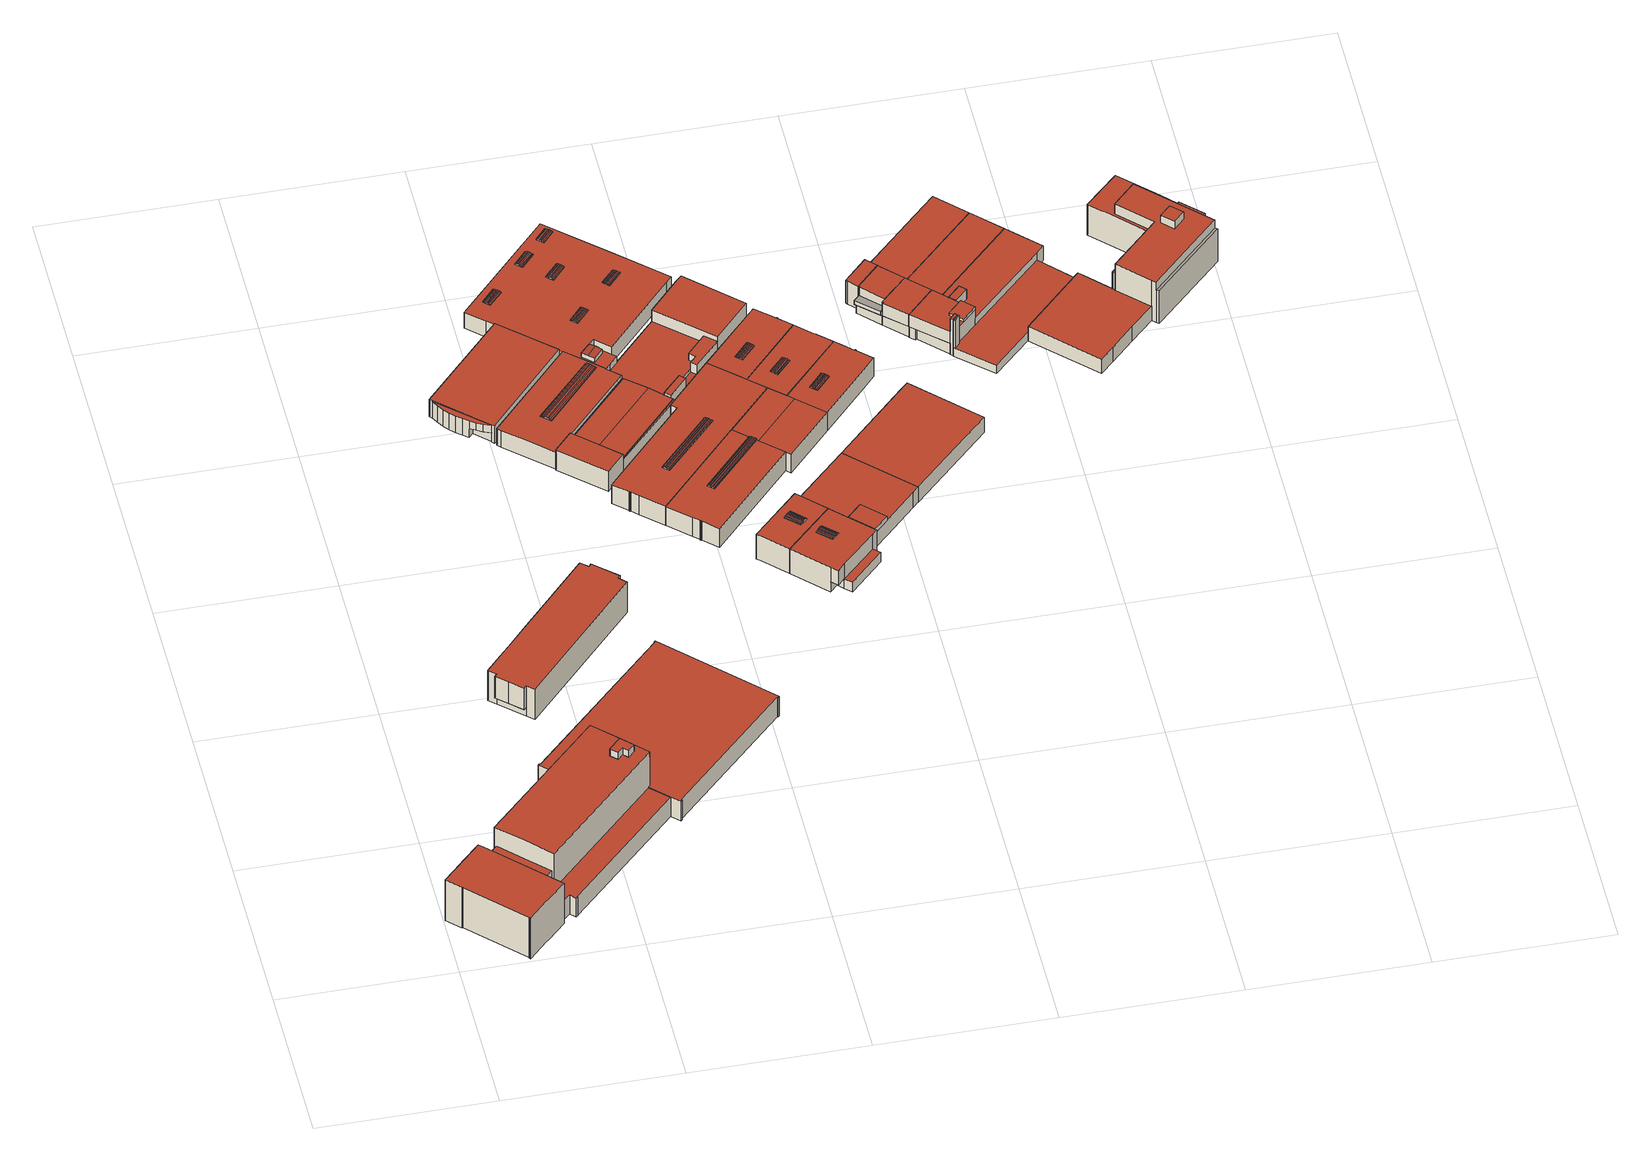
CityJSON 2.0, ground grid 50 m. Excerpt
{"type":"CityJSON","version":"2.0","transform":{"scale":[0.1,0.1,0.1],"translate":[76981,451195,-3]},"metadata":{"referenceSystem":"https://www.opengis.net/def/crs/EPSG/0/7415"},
"CityObjects":{
"building1":{"type":"Building","attributes":{"Volume":40248.16,"Dakoppervlakte":3730.42,"Muuroppervlakte":4332.21,"Vloeroppervlakte":3696.19,"hoogte_Z_max_in_m_NAP":19.46,"GEB_DOEL":"onderwijsfunctie","dateOfConstruction":"1971-01-01","measuredHeight":21.88},"geometry":[{"type":"Solid","lod":"2","boundaries":[[[[0,1,2,3,4,5,6,7,8,9,10,11,12,13,14,15,16,17,18,19,20,21,22,23,24,25,26,27,28,29,30,31,32,33,34,35,36]],[[37,38,39,40,41,42,43,44,45,46,47,48,49,50,51,52,53,54]],[[55,56,57,58,59,60]],[[61,62,63,64,65,66]],[[67,68,69,70,71,72,73,74,75,76]],[[77,78,79,80,81,82,83,84,85,86,87,88,89,90]],[[91,92,93,94,95,96,97,98,99,100,101]],[[102,103,104,105]],[[106,107,108,109,110]],[[111,112,113,114,115,116]],[[15,14,50,49]],[[50,14,13,51]],[[52,51,13,12]],[[53,52,12,11]],[[54,53,11,10]],[[54,10,9,37]],[[9,8,38,37]],[[8,7,39,38]],[[40,39,7,6]],[[40,6,5,41]],[[41,5,4,42]],[[43,42,4,3,93,92]],[[66,113,112,61]],[[112,111,62,61]],[[62,111,116,63]],[[63,116,115,64]],[[114,65,64,115]],[[66,65,114,113]],[[72,71,17,16]],[[67,21,20,68]],[[69,68,20,19]],[[19,18,70,69]],[[71,70,18,17]],[[87,30,29,88]],[[88,29,28,89]],[[89,28,27,90]],[[90,27,26,77]],[[77,26,25,78]],[[23,22,81,80,79,78,25,24]],[[22,21,67,82,81]],[[34,83,99]],[[83,34,33,84]],[[32,85,84,33]],[[93,3,2,94]],[[36,35,98,97]],[[99,98,35,34]],[[105,117,1,0,118,102]],[[103,102,118,0,36,97,96]],[[103,96,95,104]],[[104,95,94,2,1,117,105]],[[100,107,106,101]],[[75,109,108,76]],[[83,82,67,76,108,107,100,99]],[[101,106,110,109,75,74,59,58,57,91]],[[16,15,49,48,47,73,72]],[[55,45,44,56]],[[60,46,45,55]],[[56,44,43,92,91,57]],[[74,73,47,46,60,59]],[[85,32,31,30,87,86]]]],"semantics":{"surfaces":[{"type":"GroundSurface"},{"type":"RoofSurface"},{"type":"WallSurface"}],"values":[[0,1,1,1,1,1,1,1,1,1,2,2,2,2,2,2,2,2,2,2,2,2,2,2,2,2,2,2,2,2,2,2,2,2,2,2,2,2,2,2,2,2,2,2,2,2,2,2,2,2,2,2,2,2,2,2,2,2,2,2]]}}]},
"building2":{"type":"Building","attributes":{"Volume":7633.36,"Dakoppervlakte":701.41,"Muuroppervlakte":1383.33,"Vloeroppervlakte":682.07,"hoogte_Z_max_in_m_NAP":10.94,"GEB_DOEL":"kantoorfunctie","dateOfConstruction":"2003-01-01","measuredHeight":11.03},"geometry":[{"type":"Solid","lod":"2","boundaries":[[[[119,120,121,122,123,124,125,126,127,128,129]],[[130,131,132,133,134]],[[135,136,137,138]],[[139,140,141,142,143,144,145,146,147,148,149,150,151,152,153,154,155]],[[131,150,149,132]],[[150,131,130,151]],[[124,123,153,152]],[[123,122,135,154,153]],[[154,135,138,155]],[[140,139,155,138,137]],[[140,137,136,141]],[[142,141,136,121,120]],[[144,143,142,120,119,129]],[[129,128,145,144]],[[146,145,128,127]],[[127,126,134,147,146]],[[147,134,133,148]],[[132,149,148,133]],[[130,134,126,125]],[[135,122,121,136]],[[125,124,152,151,130]]]],"semantics":{"surfaces":[{"type":"GroundSurface"},{"type":"OuterCeilingSurface"},{"type":"RoofSurface"},{"type":"WallSurface"}],"values":[[0,1,1,2,3,3,3,3,3,3,3,3,3,3,3,3,3,3,3,3,3]]}}]},
"building3":{"type":"Building","attributes":{"Volume":4178.52,"Dakoppervlakte":684.26,"Muuroppervlakte":664.06,"Vloeroppervlakte":677.55,"hoogte_Z_max_in_m_NAP":5.96,"GEB_DOEL":"industriefunctie","dateOfConstruction":"1972-01-01","measuredHeight":6.15},"geometry":[{"type":"Solid","lod":"2","boundaries":[[[[156,157,158,159,160,161,162,163,164,165,166,167,168,169]],[[170,171,172,173,174,175]],[[176,177,178,179,180,181,182]],[[183,184,185,186,187,188,189,190,191,192,193]],[[157,176,182,158]],[[176,157,156,183,177]],[[180,179,192,171,161,160]],[[181,180,160,159]],[[171,192,191,172]],[[184,183,156,169]],[[185,184,169,168]],[[186,185,168,167]],[[186,167,166,187]],[[166,165,188,187]],[[189,188,165,164,174]],[[173,190,189,174]],[[173,172,191,190]],[[177,183,193,192,179,178]],[[174,164,163,175]],[[171,170,162,161]],[[162,170,175,163]],[[182,181,159,158]]]],"semantics":{"surfaces":[{"type":"GroundSurface"},{"type":"OuterCeilingSurface"},{"type":"RoofSurface"},{"type":"WallSurface"}],"values":[[0,1,2,2,3,3,3,3,3,3,3,3,3,3,3,3,3,3,3,3,3,3]]}}]},
"building4":{"type":"Building","attributes":{"Volume":3728.63,"Dakoppervlakte":768.54,"Muuroppervlakte":640.95,"Vloeroppervlakte":610.19,"hoogte_Z_max_in_m_NAP":6.46,"GEB_DOEL":"industriefunctie","dateOfConstruction":"1972-01-01","measuredHeight":6.6},"geometry":[{"type":"Solid","lod":"2","boundaries":[[[[194,195,196,197,198,199,200,201,202,203]],[[204,205,206,207,208,209,210,211,212,213]],[[214,215,216,217]],[[214,217,218,219]],[[220,219,218,221]],[[222,223,220,221]],[[224,225,226,227]],[[228,223,222,229]],[[230,228,229,231]],[[231,224,227,230]],[[232,233,234,235,236,237]],[[208,207,206,196,195,194]],[[194,203,209,208]],[[210,209,203,202]],[[210,202,201,211]],[[211,201,200,199,213,212]],[[198,197,205,204]],[[206,205,197,196]],[[221,218,217,216,237,236,235,225,224,231,229,222]],[[225,235,234,226]],[[228,230,227,226,234,233,232,215,214,219,220,223]],[[216,215,232,237]],[[204,213,199,198]]]],"semantics":{"surfaces":[{"type":"GroundSurface"},{"type":"RoofSurface"},{"type":"WallSurface"}],"values":[[0,1,1,1,1,1,1,1,1,1,1,2,2,2,2,2,2,2,2,2,2,2,2]]}}]},
"building5":{"type":"Building","attributes":{"Volume":3220.35,"Dakoppervlakte":548.82,"Muuroppervlakte":626.49,"Vloeroppervlakte":548.63,"hoogte_Z_max_in_m_NAP":6.91,"GEB_DOEL":"industriefunctie","dateOfConstruction":"1972-01-01","measuredHeight":7.25},"geometry":[{"type":"Solid","lod":"2","boundaries":[[[[238,239,240,241,242,243,244,245,246,247,248]],[[249,250,251,252]],[[253,250,249,254]],[[255,256,257,258,259]],[[260,261,262,263,264]],[[265,266,267,268]],[[249,240,239,268,254]],[[249,252,263,241,240]],[[248,247,257,256,266]],[[244,260,255,259,258,246,245]],[[262,261,260,244,243,242]],[[241,263,262,242]],[[265,268,239,238]],[[238,248,266,265]],[[254,268,267,253]],[[251,264,263,252]],[[266,256,255,260,264,251,250,253,267]],[[257,247,246,258]]]],"semantics":{"surfaces":[{"type":"GroundSurface"},{"type":"RoofSurface"},{"type":"WallSurface"}],"values":[[0,1,1,1,1,1,2,2,2,2,2,2,2,2,2,2,2,2]]}}]},
"building6":{"type":"Building","attributes":{"Volume":9067.38,"Dakoppervlakte":1748.11,"Muuroppervlakte":1064.63,"Vloeroppervlakte":1564.15,"hoogte_Z_max_in_m_NAP":7.27,"GEB_DOEL":"industriefunctie","dateOfConstruction":"1968-01-01","measuredHeight":7.45},"geometry":[{"type":"Solid","lod":"2","boundaries":[[[[269,270,159,271,272,273,274,275,276,277,278,279,280,281,282,283,284,285]],[[286,287,288,289,290,291,292,293,294,295,296,297,298,299,300,301,302,303]],[[304,305,306,307]],[[308,309,310,311]],[[312,313,311,310]],[[312,314,315,313]],[[304,316,317,305]],[[318,317,316,319]],[[320,321,318,319]],[[321,320,309,308]],[[322,323,324,325]],[[326,327,324,323]],[[328,329,327,326]],[[330,329,328,331]],[[332,330,331,333]],[[332,333,334,335]],[[336,335,334,337]],[[337,338,339,336]],[[340,341,342,343]],[[340,344,345,341]],[[346,347,345,344]],[[348,347,346,349]],[[350,351,348,349]],[[351,350,352,353]],[[354,355,353,352]],[[343,342,356,357]],[[358,359,360,361]],[[362,359,358,363]],[[364,362,363,365]],[[365,366,367,364]],[[368,369,370,371]],[[368,372,373,369]],[[374,373,372,375]],[[375,361,360,374]],[[376,377,378,379]],[[380,379,378,381]],[[382,380,381,383]],[[382,383,384,385]],[[386,387,388,389]],[[389,390,391,386]],[[392,393,391,390]],[[376,393,392,377]],[[394,395,396,397]],[[398,399,400,401]],[[402,403,400,399]],[[404,405,403,402]],[[398,401,395,394]],[[406,405,404,407]],[[408,409,406,407]],[[410,411,409,408]],[[412,413,414,415]],[[413,416,417,414]],[[418,419,420,421]],[[422,423,424,425,426]],[[427,428,429,430,431]],[[432,433,434,435]],[[436,437,438,439,440]],[[441,442,443,444,445]],[[446,447,448,449]],[[271,159,295,294]],[[159,270,296,295]],[[284,299,298,297,296,270,269,285]],[[300,299,284,283]],[[283,282,301,300]],[[282,281,302,301]],[[302,281,280,303]],[[280,279,286,303]],[[279,278,287,286]],[[288,287,278,277]],[[288,277,276,275,290,289]],[[275,274,291,290]],[[274,273,292,291]],[[273,272,293,292]],[[271,294,293,272]],[[318,321,308,311,313,444,443,306,305,317]],[[442,307,306,443]],[[309,320,319,316,304,307,442,441,314,312,310]],[[314,441,445,315]],[[315,445,444,313]],[[322,325,421,420]],[[333,331,328,326,323,322,420,419,338,337,334]],[[339,338,419,418]],[[329,330,332,335,336,339,418,421,325,324,327]],[[350,349,346,344,340,422,426,354,352]],[[355,354,426,425]],[[345,347,348,351,353,355,425,424,356,342,341]],[[357,356,424,423]],[[423,422,340,343,357]],[[373,374,360,359,436,440,370,369]],[[439,371,370,440]],[[358,361,375,372,368,371,439,438,366,365,363]],[[366,438,437,367]],[[437,436,359,362,364,367]],[[383,381,378,430,429,384]],[[384,429,428,385]],[[393,376,379,380,382,385,428,427,387,386,391]],[[431,388,387,427]],[[392,390,389,388,431,430,378,377]],[[404,402,399,398,394,397,432,435,410,408,407]],[[410,435,434,411]],[[400,403,405,406,409,411,434,433,396,395,401]],[[397,396,433,432]],[[417,416,448,447]],[[447,446,415,414,417]],[[412,415,446,449]],[[416,413,412,449,448]]]],"semantics":{"surfaces":[{"type":"GroundSurface"},{"type":"RoofSurface"},{"type":"WallSurface"}],"values":[[0,1,1,1,1,1,1,1,1,1,1,1,1,1,1,1,1,1,1,1,1,1,1,1,1,1,1,1,1,1,1,1,1,1,1,1,1,1,1,1,1,1,1,1,1,1,1,1,1,1,1,1,1,1,1,1,1,1,1,2,2,2,2,2,2,2,2,2,2,2,2,2,2,2,2,2,2,2,2,2,2,2,2,2,2,2,2,2,2,2,2,2,2,2,2,2,2,2,2,2,2,2,2,2,2,2]]}}]},
"building7":{"type":"Building","attributes":{"Volume":6116.64,"Dakoppervlakte":999.52,"Muuroppervlakte":975.23,"Vloeroppervlakte":897.64,"hoogte_Z_max_in_m_NAP":7,"GEB_DOEL":"industriefunctie","dateOfConstruction":"1972-01-01","measuredHeight":7.28},"geometry":[{"type":"Solid","lod":"2","boundaries":[[[[450,451,452,453,454,455,456,457,458,459,460,461,462,463]],[[464,465,466,467,468,469,470,471,472,473,474,475,476,477]],[[478,479,480,481]],[[482,479,478,483]],[[484,482,483,485]],[[486,484,485,487]],[[488,486,487,489]],[[489,490,491,488]],[[492,493,494,495]],[[494,493,481,480]],[[496,497,498,499,500,501,502]],[[455,454,468,467]],[[454,453,469,468]],[[469,453,452,470]],[[472,471,470,452,451,450]],[[463,473,472,450]],[[463,462,474,473]],[[474,462,461,475]],[[464,458,457,465]],[[465,457,456,455,467,466]],[[494,480,479,497,496,495]],[[495,496,502,492]],[[485,483,478,481,493,492,502,501,500,490,489,487]],[[499,491,490,500]],[[484,486,488,491,499,498,497,479,482]],[[475,461,460,476]],[[476,460,459,477]],[[477,459,458,464]]]],"semantics":{"surfaces":[{"type":"GroundSurface"},{"type":"RoofSurface"},{"type":"WallSurface"}],"values":[[0,1,1,1,1,1,1,1,1,1,1,2,2,2,2,2,2,2,2,2,2,2,2,2,2,2,2,2]]}}]},
"building8":{"type":"Building","attributes":{"Volume":3790.99,"Dakoppervlakte":558.21,"Muuroppervlakte":696.99,"Vloeroppervlakte":557.14,"hoogte_Z_max_in_m_NAP":7.04,"GEB_DOEL":"industriefunctie - winkelfunctie","dateOfConstruction":"1997-01-01","measuredHeight":7.3},"geometry":[{"type":"Solid","lod":"2","boundaries":[[[[503,504,505,506,507,508,509,510,458,511,512,513,514,515,516,517,518,519,520,521,522]],[[464,523,524,525,526,527,528,529,530,531,532,533,534,535,536,537,538,539,540,541,542,543,544]],[[545,546,547,548]],[[549,546,545,550]],[[551,549,550,552]],[[551,552,553,554]],[[553,555,556,554]],[[555,557,558,556]],[[559,558,557,560]],[[559,560,561,562]],[[509,508,525,524]],[[508,507,526,525]],[[507,506,527,526]],[[506,505,528,527]],[[505,504,529,528]],[[511,458,464,544]],[[524,523,464,458,510,509]],[[531,530,503,522,521,520,519,518,517,516,515,514,513,512,511,544,543,542,563,564,565,566,567,568,569,532]],[[546,549,551,554,556,558,559,562,541,540,539,538,537,536,535,534,533,547]],[[562,561,542,541]],[[547,533,532,548]],[[542,561,560,557,555,553,552,550,545,548,532,569,568,567,566,565,564,563]],[[530,529,504,503]]]],"semantics":{"surfaces":[{"type":"GroundSurface"},{"type":"RoofSurface"},{"type":"WallSurface"}],"values":[[0,1,1,1,1,1,1,1,1,1,2,2,2,2,2,2,2,2,2,2,2,2,2]]}}]},
"building9":{"type":"Building","attributes":{"Volume":1716.75,"Dakoppervlakte":194,"Muuroppervlakte":516.83,"Vloeroppervlakte":193.44,"hoogte_Z_max_in_m_NAP":9.19,"GEB_DOEL":"industriefunctie","dateOfConstruction":"2001-01-01","measuredHeight":9.33},"geometry":[{"type":"Solid","lod":"2","boundaries":[[[[570,571,572,573,574,575,576,577]],[[578,579,580,581,582,583,584,585],[586,587,588,589,590]],[[591,592,593,594]],[[594,593,595,596]],[[597,598,596,595]],[[599,600,601,602]],[[592,591,602,601]],[[603,604,598,597]],[[603,605,606,604]],[[607,608,606,605]],[[571,570,583,582]],[[582,581,580,573,572,571]],[[578,575,574,573,580,579]],[[603,597,595,593,590,589,607,605]],[[589,588,608,607]],[[594,596,598,604,606,608,588,587,599,602,591]],[[600,599,587,586]],[[600,586,590,593,592,601]],[[578,585,584,583,570,577,576,575]]]],"semantics":{"surfaces":[{"type":"GroundSurface"},{"type":"RoofSurface"},{"type":"WallSurface"}],"values":[[0,1,1,1,1,1,1,1,1,1,2,2,2,2,2,2,2,2,2]]}}]},
"building10":{"type":"Building","attributes":{"Volume":2573.94,"Dakoppervlakte":316.16,"Muuroppervlakte":614.66,"Vloeroppervlakte":308.32,"hoogte_Z_max_in_m_NAP":9.19,"GEB_DOEL":"industriefunctie","dateOfConstruction":"2001-01-01","measuredHeight":9.28},"geometry":[{"type":"Solid","lod":"2","boundaries":[[[[609,610,611,612,613,614,615,573,572,571,616]],[[617,618,619,620]],[[621,622,623,624,625,582,581,580,626,627],[628,629,630,631,632]],[[633,634,635,636]],[[637,638,634,633]],[[639,640,638,637]],[[641,642,640,639]],[[643,644,645,646]],[[647,643,646,648]],[[649,650,647,648]],[[649,636,635,650]],[[651,652,653,654]],[[627,617,620,621]],[[624,623,654,610,609]],[[624,609,616,571,582,625]],[[582,571,572,573,580,581]],[[626,580,573,615,618]],[[627,626,618,617]],[[639,637,633,631,630,641]],[[650,635,634,638,640,642,629,628,644,643,647]],[[645,644,628,632]],[[648,646,645,632,631,633,636,649]],[[653,652,612,611]],[[611,610,654,653]],[[612,652,651,613]],[[654,623,622,621,620,651]],[[651,620,619,614,613]],[[618,615,614,619]],[[630,629,642,641]]]],"semantics":{"surfaces":[{"type":"GroundSurface"},{"type":"OuterCeilingSurface"},{"type":"RoofSurface"},{"type":"WallSurface"}],"values":[[0,1,2,2,2,2,2,2,2,2,2,2,3,3,3,3,3,3,3,3,3,3,3,3,3,3,3,3,3]]}}]},
"building11":{"type":"Building","attributes":{"Volume":4234.27,"Dakoppervlakte":775.06,"Muuroppervlakte":821.87,"Vloeroppervlakte":775.04,"hoogte_Z_max_in_m_NAP":7.7,"GEB_DOEL":"industriefunctie","dateOfConstruction":"1975-01-01","measuredHeight":7.86},"geometry":[{"type":"Solid","lod":"2","boundaries":[[[[655,656,657,658,659,660,284,283,282,661,662,663,664,665,666,667]],[[668,669,670,671,672,673,674,675,676,677,678,679,680,681]],[[682,683,684,685,686]],[[687,688,689,690,691,692]],[[693,694,695,696]],[[697,698,699,700]],[[676,675,660,659,658,657,656,679,678,677]],[[671,661,282,672]],[[672,282,283,673]],[[673,283,284,660,675,674]],[[683,682,692,665,664]],[[663,684,683,664]],[[685,684,663,662]],[[666,665,692,691,698]],[[694,693,679,656,655]],[[655,667,697,695,694]],[[667,666,698,697]],[[696,695,697,700,680]],[[699,698,691,690,681]],[[681,680,700,699]],[[687,670,669,688]],[[668,689,688,669]],[[689,668,681,690]],[[693,696,680,679]],[[686,671,670,687,692,682]],[[662,661,671,686,685]]]],"semantics":{"surfaces":[{"type":"GroundSurface"},{"type":"RoofSurface"},{"type":"WallSurface"}],"values":[[0,1,1,1,1,1,2,2,2,2,2,2,2,2,2,2,2,2,2,2,2,2,2,2,2,2]]}}]},
"building12":{"type":"Building","attributes":{"Volume":2296.87,"Dakoppervlakte":338.01,"Muuroppervlakte":497.65,"Vloeroppervlakte":337.98,"hoogte_Z_max_in_m_NAP":6.59,"GEB_DOEL":"industriefunctie","dateOfConstruction":"1997-01-01","measuredHeight":6.86},"geometry":[{"type":"Solid","lod":"2","boundaries":[[[[701,702,703,503,522,512,511,457,704,705]],[[706,531,530,707,708]],[[531,706,709,710,543]],[[543,710,465,544]],[[465,710,704,457]],[[457,511,544,465]],[[707,703,702,708]],[[705,704,710,709,706,708,702,701]],[[512,522,503,703,707,530,531,543,544,511]]]],"semantics":{"surfaces":[{"type":"GroundSurface"},{"type":"RoofSurface"},{"type":"WallSurface"}],"values":[[0,1,1,1,2,2,2,2,2]]}}]},
"building13":{"type":"Building","attributes":{"Volume":2754.9,"Dakoppervlakte":497.66,"Muuroppervlakte":524.42,"Vloeroppervlakte":497.66,"hoogte_Z_max_in_m_NAP":6.78,"GEB_DOEL":"industriefunctie","dateOfConstruction":"2003-01-01","measuredHeight":6.89},"geometry":[{"type":"Solid","lod":"2","boundaries":[[[[711,712,713,714,715,716,717,718,719,720,721]],[[722,723,724,725,726,727,728,729,730]],[[731,732,733,734]],[[712,723,722,713]],[[714,730,729,715]],[[728,734,733,735]],[[736,737,726,725,724,723,712,711,721,720,719,718,717,735]],[[716,715,729,728,735,717]],[[734,728,727,731]],[[726,732,731,727]],[[735,733,732,726,737,736]],[[713,722,730,714]]]],"semantics":{"surfaces":[{"type":"GroundSurface"},{"type":"RoofSurface"},{"type":"WallSurface"}],"values":[[0,1,1,2,2,2,2,2,2,2,2,2]]}}]},
"building14":{"type":"Building","attributes":{"Volume":1990.41,"Dakoppervlakte":321.19,"Muuroppervlakte":497.64,"Vloeroppervlakte":292.85,"hoogte_Z_max_in_m_NAP":7.05,"GEB_DOEL":"industriefunctie","dateOfConstruction":"1968-01-01","measuredHeight":7.26},"geometry":[{"type":"Solid","lod":"2","boundaries":[[[[738,739,740,741,742,743,744,745,746,747]],[[748,749,750,751,752,753,468,467,466,754]],[[755,756,757,758]],[[759,760,756,755]],[[761,762,760,759]],[[761,763,764,762]],[[765,764,763,766]],[[765,766,767,768]],[[768,767,769,770]],[[769,771,772,770]],[[773,774,775,776]],[[741,740,749,748]],[[740,739,750,749]],[[739,738,751,750]],[[738,747,752,751]],[[747,746,753,752]],[[466,467,468,745,744,743]],[[743,742,754,466]],[[741,748,754,742]],[[757,773,776,758]],[[766,763,761,759,755,758,776,775,771,769,767]],[[774,772,771,775]],[[762,764,765,768,770,772,774,773,757,756,760]],[[468,753,746,745]]]],"semantics":{"surfaces":[{"type":"GroundSurface"},{"type":"RoofSurface"},{"type":"WallSurface"}],"values":[[0,1,1,1,1,1,1,1,1,1,1,2,2,2,2,2,2,2,2,2,2,2,2,2]]}}]},
"building15":{"type":"Building","attributes":{"Volume":1981.47,"Dakoppervlakte":321.88,"Muuroppervlakte":497.82,"Vloeroppervlakte":293.11,"hoogte_Z_max_in_m_NAP":6.97,"GEB_DOEL":"industriefunctie","dateOfConstruction":"1968-01-01","measuredHeight":7.2},"geometry":[{"type":"Solid","lod":"2","boundaries":[[[[777,778,779,780,781,782,783,743,742,784]],[[785,786,787,754,466,710,709,788,789,790]],[[791,792,793,794]],[[795,796,797,798]],[[797,796,799,800]],[[801,802,803,804]],[[805,806,803,802]],[[807,808,806,805]],[[795,798,808,807]],[[801,804,792,791]],[[809,810,811,812]],[[784,742,754,787]],[[754,742,743,466]],[[782,709,710,466,743,783]],[[782,781,788,709]],[[781,780,789,788]],[[779,778,785,790]],[[778,777,786,785]],[[786,777,784,787]],[[807,805,802,801,791,794,812,811,799,796,795]],[[810,800,799,811]],[[803,806,808,798,797,800,810,809,793,792,804]],[[794,793,809,812]],[[780,779,790,789]]]],"semantics":{"surfaces":[{"type":"GroundSurface"},{"type":"RoofSurface"},{"type":"WallSurface"}],"values":[[0,1,1,1,1,1,1,1,1,1,1,2,2,2,2,2,2,2,2,2,2,2,2,2]]}}]},
"building16":{"type":"Building","attributes":{"Volume":2007.45,"Dakoppervlakte":322.37,"Muuroppervlakte":501.01,"Vloeroppervlakte":293.93,"hoogte_Z_max_in_m_NAP":7.04,"GEB_DOEL":"industriefunctie","dateOfConstruction":"1968-01-01","measuredHeight":7.32},"geometry":[{"type":"Solid","lod":"2","boundaries":[[[[813,814,815,816,817,818,819,702,701,705,820]],[[708,821,822,823,824,825,826,827,788,709,706]],[[828,829,830,831]],[[832,833,828,831]],[[834,835,833,832]],[[836,837,835,834]],[[838,837,836,839]],[[840,838,839,841]],[[842,840,841,843]],[[843,844,845,842]],[[846,847,848,849]],[[813,820,788,827]],[[820,705,709,788]],[[708,706,709,705,701,702]],[[822,821,708,702,819,818]],[[818,817,823,822]],[[825,824,816,815]],[[825,815,814,826]],[[813,827,826,814]],[[847,844,843,841,839,836,834,832,831,830,848]],[[846,845,844,847]],[[849,829,828,833,835,837,838,840,842,845,846]],[[830,829,849,848]],[[817,816,824,823]]]],"semantics":{"surfaces":[{"type":"GroundSurface"},{"type":"RoofSurface"},{"type":"WallSurface"}],"values":[[0,1,1,1,1,1,1,1,1,1,1,2,2,2,2,2,2,2,2,2,2,2,2,2]]}}]},
"building17":{"type":"Building","attributes":{"Volume":4129.39,"Dakoppervlakte":760.19,"Muuroppervlakte":604.96,"Vloeroppervlakte":760.19,"hoogte_Z_max_in_m_NAP":5.28,"GEB_DOEL":"industriefunctie","dateOfConstruction":"2003-01-01","measuredHeight":5.43},"geometry":[{"type":"Solid","lod":"2","boundaries":[[[[850,851,852,853,854]],[[855,856,722,730,857]],[[722,856,855,850,854,853]],[[853,852,730,722]],[[857,730,852,851]],[[851,850,855,857]]]],"semantics":{"surfaces":[{"type":"GroundSurface"},{"type":"RoofSurface"},{"type":"WallSurface"}],"values":[[0,1,2,2,2,2]]}}]},
"building18":{"type":"Building","attributes":{"Volume":309.04,"Dakoppervlakte":37.52,"Muuroppervlakte":220.44,"Vloeroppervlakte":37.52,"hoogte_Z_max_in_m_NAP":8.29,"GEB_DOEL":"woonfunctie","dateOfConstruction":"1973-01-01","measuredHeight":8.24},"geometry":[{"type":"Solid","lod":"2","boundaries":[[[[858,859,860,861,862]],[[863,864,865,866,867]],[[861,860,867,866]],[[859,863,867,860]],[[859,858,864,863]],[[865,864,858,862]],[[862,861,866,865]]]],"semantics":{"surfaces":[{"type":"GroundSurface"},{"type":"RoofSurface"},{"type":"WallSurface"}],"values":[[0,1,2,2,2,2,2]]}}]},
"building19":{"type":"Building","attributes":{"Volume":2650.56,"Dakoppervlakte":455.9,"Muuroppervlakte":689.15,"Vloeroppervlakte":466.99,"hoogte_Z_max_in_m_NAP":8.29,"GEB_DOEL":"industriefunctie","dateOfConstruction":"1973-01-01","measuredHeight":8.28},"geometry":[{"type":"Solid","lod":"2","boundaries":[[[[868,861,869,860,859,870,871,872,873,874,875,876,877,878,879,880,881]],[[882,883,884,885]],[[886,887,888,889,890,891]],[[892,893,894,895,896,897,898,899,900,901,902]],[[903,904,866,905,906,907]],[[860,869,894,893]],[[876,896,895,877]],[[897,896,876,875]],[[898,874,873,899]],[[870,859,892,902]],[[860,893,892,859]],[[869,861,866,904,894]],[[861,868,905,866]],[[868,881,889,906,905]],[[878,877,895,903,907,888]],[[879,878,888,887,886,883,882]],[[891,890,889,881,880,885,884]],[[884,883,886,891]],[[888,907,906,889]],[[903,895,894,904]],[[882,885,880,879]],[[898,897,875,874]],[[871,870,902,901,900,899,873,872]]]],"semantics":{"surfaces":[{"type":"GroundSurface"},{"type":"OuterCeilingSurface"},{"type":"OuterFloorSurface"},{"type":"RoofSurface"},{"type":"WallSurface"}],"values":[[0,1,2,3,3,4,4,4,4,4,4,4,4,4,4,4,4,4,4,4,4,4,4]]}}]},
"building20":{"type":"Building","attributes":{"Volume":2621.8,"Dakoppervlakte":455.46,"Muuroppervlakte":685.33,"Vloeroppervlakte":452.54,"hoogte_Z_max_in_m_NAP":8.29,"GEB_DOEL":"industriefunctie","dateOfConstruction":"1973-01-01","measuredHeight":8.29},"geometry":[{"type":"Solid","lod":"2","boundaries":[[[[908,909,910,911,912,879,877,876,875,874]],[[883,882,913,914,915]],[[916,917,887,886]],[[918,898,897,896,895,919,920,921]],[[922,923,903,924,925,926,927]],[[876,877,895,896]],[[910,920,919,911]],[[909,908,918,921]],[[898,918,908,874]],[[874,875,897,898]],[[876,896,897,875]],[[927,926,916,915,914]],[[912,911,919,923,922,927,914,913]],[[903,895,877,879,882,887,924]],[[882,883,886,887]],[[886,883,915,916]],[[917,916,926,925]],[[925,924,887,917]],[[923,919,895,903]],[[913,882,879,912]],[[910,909,921,920]]]],"semantics":{"surfaces":[{"type":"GroundSurface"},{"type":"OuterCeilingSurface"},{"type":"OuterFloorSurface"},{"type":"RoofSurface"},{"type":"WallSurface"}],"values":[[0,1,2,3,3,4,4,4,4,4,4,4,4,4,4,4,4,4,4,4,4]]}}]},
"building21":{"type":"Building","attributes":{"Volume":3352.32,"Dakoppervlakte":543.52,"Muuroppervlakte":835.66,"Vloeroppervlakte":538.89,"hoogte_Z_max_in_m_NAP":13.04,"GEB_DOEL":"industriefunctie - kantoorfunctie","dateOfConstruction":"1973-01-01","measuredHeight":13.15},"geometry":[{"type":"Solid","lod":"2","boundaries":[[[[928,929,930,931,932,933,934,935,936,937,938,939,940,941,942,943]],[[944,914,913,945,946,947]],[[948,949,950,951,918,921,920,919,952,953,954]],[[923,922,927,955,956,957,958,959,960,961,962,963]],[[964,965,966,967]],[[968,969,970,971]],[[972,973,974,975]],[[949,940,939,950]],[[939,938,951,950]],[[937,918,951,938]],[[918,937,936,921]],[[920,921,936,935]],[[920,935,934,919]],[[928,943,966,965,956]],[[958,967,966,943,942]],[[958,957,964,967]],[[964,957,956,965]],[[972,975,959,976]],[[976,961,973,972]],[[949,976,959,958,942,941,940]],[[960,974,973,961]],[[974,960,959,975]],[[953,968,971,954]],[[963,969,968,953,952]],[[948,954,971,970,962]],[[923,963,952,919]],[[962,961,976,949,948]],[[947,930,929,944]],[[947,946,931,930]],[[932,931,946,945]],[[913,933,932,945]],[[956,955,927,914,944,929,928]],[[923,919,934,933,913,914,927,922]],[[969,963,962,970]]]],"semantics":{"surfaces":[{"type":"GroundSurface"},{"type":"OuterCeilingSurface"},{"type":"RoofSurface"},{"type":"WallSurface"}],"values":[[0,1,2,2,2,2,2,3,3,3,3,3,3,3,3,3,3,3,3,3,3,3,3,3,3,3,3,3,3,3,3,3,3,3]]}}]},
"building22":{"type":"Building","attributes":{"Volume":1531.31,"Dakoppervlakte":516.68,"Muuroppervlakte":362.52,"Vloeroppervlakte":516.68,"hoogte_Z_max_in_m_NAP":13.04,"GEB_DOEL":"onbekend","dateOfConstruction":"1974-01-01","measuredHeight":13.21},"geometry":[{"type":"Solid","lod":"2","boundaries":[[[[977,978,979,980,981,982,983]],[[984,985,986,987,988,989,990]],[[991,967,966,992]],[[979,978,990,989]],[[978,977,984,990]],[[982,993,985,984,977,983]],[[993,982,981,980,988,987]],[[966,993,987,992]],[[985,993,966,967]],[[991,992,987,986]],[[991,986,985,967]],[[980,979,989,988]]]],"semantics":{"surfaces":[{"type":"GroundSurface"},{"type":"RoofSurface"},{"type":"WallSurface"}],"values":[[0,1,1,2,2,2,2,2,2,2,2,2]]}}]},
"building23":{"type":"Building","attributes":{"Volume":12403.45,"Dakoppervlakte":1243.15,"Muuroppervlakte":2235.77,"Vloeroppervlakte":1268.57,"hoogte_Z_max_in_m_NAP":16.92,"GEB_DOEL":"bijeenkomstfunctie - bijeenkomstfunctie,gezondheidszorgfunctie,kantoorfunctie - industriefunctie - woonfunctie","dateOfConstruction":"1974-01-01","measuredHeight":17.2},"geometry":[{"type":"Solid","lod":"2","boundaries":[[[[994,995,996,997,998,999,1000,1001,1002,1003,1004,1005,1006,1007,1008,1009,1010,1011,1012,1013,1014,1015,1016,1017,1018,1019]],[[1020,1021,1022,1023,1024]],[[1025,1026,1027,1028,1029,1030,1031,1032,1033,1034,1035,1036]],[[1037,1038,1039,1040,1041,1042,1043],[1044,1045,1046,1047]],[[1048,1049,1050,1051]],[[1052,1053,1054,1055,1056,1057,1058,1059,1060,1061,1062,1063,1064,1065,1066]],[[1067,1068,1069,1070]],[[1030,1004,1003,1031]],[[1031,1003,1002,1032]],[[1032,1002,1001,1033]],[[1034,1033,1001,1000]],[[1000,999,1035,1034]],[[1027,1026,1008,1007]],[[1029,1028,1027,1007,1006,1005]],[[1029,1005,1004,1030]],[[999,1037,1035]],[[999,998,1022,1038,1037]],[[1066,1040,1039,1021,994,1019,1068,1067,1052]],[[1045,1051,1050,1046]],[[1048,1044,1047,1049]],[[1047,1046,1050,1049]],[[1022,998,997,1023]],[[1020,1024,1023,997,996,995]],[[994,1021,1020,995]],[[1038,1022,1021,1039]],[[1062,1061,1009,1008,1026]],[[1054,1053,1070,1017,1016]],[[1054,1016,1015,1055]],[[1057,1056,1055,1015,1014,1013]],[[1013,1012,1058,1057]],[[1018,1069,1068,1019]],[[1070,1069,1018,1017]],[[1053,1052,1067,1070]],[[1041,1040,1066,1065]],[[1042,1041,1065,1064]],[[1043,1036,1035,1037]],[[1062,1026,1025,1063]],[[1042,1064,1063,1025,1036,1043]],[[1048,1051,1045,1044]],[[1012,1011,1010,1009,1061,1060,1059,1058]]]],"semantics":{"surfaces":[{"type":"GroundSurface"},{"type":"OuterFloorSurface"},{"type":"RoofSurface"},{"type":"WallSurface"}],"values":[[0,1,2,2,2,2,2,3,3,3,3,3,3,3,3,3,3,3,3,3,3,3,3,3,3,3,3,3,3,3,3,3,3,3,3,3,3,3,3,3]]}}]}
},
"vertices":[
[269,485,6],[282,534,6],[297,530,6],[385,618,6],[351,652,6],[355,656,6],[357,653,6],[747,1043,6],[746,1044,6],[750,1048,6],[1024,774,6],[1020,770,6],[1018,771,6],[690,444,6],[692,442,6],[688,438,6],[665,461,6],[346,144,6],[347,143,6],[343,139,6],[328,155,6],[300,128,6],[306,122,6],[253,69,6],[246,63,6],[193,10,6],[189,14,6],[190,15,6],[43,163,6],[42,162,6],[4,200,6],[57,252,6],[64,259,6],[117,312,6],[128,301,6],[275,447,6],[285,481,6],[750,1048,77],[746,1044,77],[747,1043,77],[357,653,77],[355,656,77],[351,652,77],[422,580,77],[489,647,77],[555,580,77],[620,515,77],[616,510,77],[665,461,77],[688,438,77],[692,442,77],[690,444,77],[1018,771,77],[1020,770,77],[1024,774,77],[555,580,200],[489,647,198],[162,321,198],[228,255,200],[294,189,199],[620,515,199],[548,555,225],[515,521,225],[534,503,225],[549,518,225],[562,505,225],[580,523,225],[300,128,74],[328,155,74],[343,139,74],[347,143,74],[346,144,74],[665,461,74],[616,510,74],[294,189,74],[289,194,74],[262,166,74],[189,14,152],[193,10,152],[246,63,153],[253,69,153],[306,122,152],[300,128,152],[128,301,152],[117,312,152],[64,259,153],[57,252,153],[4,200,152],[42,162,152],[43,163,152],[190,15,152],[162,321,74],[422,580,74],[385,618,74],[297,530,74],[327,522,74],[314,473,74],[285,481,74],[275,447,74],[128,301,74],[139,289,74],[167,317,74],[269,485,81],[314,473,81],[327,522,81],[282,534,81],[167,317,133],[139,289,133],[262,166,133],[289,194,133],[228,255,133],[515,521,200],[548,555,200],[580,523,200],[562,505,200],[549,518,200],[534,503,200],[282,534,74],[269,485,74],
[408,1102,29],[605,1316,29],[626,1297,29],[691,1238,29],[711,1219,29],[390,871,29],[370,889,29],[304,950,29],[284,968,29],[339,1028,29],[355,1045,29],[370,889,61],[363,881,61],[328,913,61],[297,941,61],[304,950,61],[691,1238,61],[626,1297,61],[633,1306,61],[698,1246,61],[664,1277,139],[633,1306,139],[626,1297,139],[605,1316,138],[408,1102,138],[355,1045,138],[339,1028,138],[284,968,138],[304,950,139],[297,941,139],[328,913,139],[363,881,139],[370,889,139],[390,871,138],[711,1219,138],[691,1238,139],[698,1246,139],
[367,2049,28],[361,2055,28],[589,2301,28],[734,2168,28],[507,1920,28],[500,1927,28],[501,1928,28],[459,1969,28],[446,1955,28],[430,1968,28],[415,1982,28],[401,1997,28],[388,2013,28],[377,2031,28],[501,1928,61],[500,1927,61],[480,1935,61],[462,1945,61],[446,1955,61],[459,1969,61],[361,2055,90],[367,2049,90],[457,1967,90],[500,1927,90],[507,1920,90],[734,2168,90],[589,2301,90],[367,2049,88],[377,2031,88],[388,2013,88],[401,1997,88],[415,1982,88],[430,1968,88],[446,1955,88],[462,1945,88],[480,1935,88],[500,1927,88],[457,1967,88],
[741,2161,29],[809,2100,29],[838,2073,29],[837,2072,29],[873,2039,29],[643,1789,29],[578,1849,29],[520,1902,29],[511,1911,29],[514,1914,29],[873,2039,89],[837,2072,89],[838,2073,89],[809,2100,90],[741,2161,89],[514,1914,89],[511,1911,89],[520,1902,89],[578,1849,90],[643,1789,89],[654,1911,93],[657,1908,91],[814,2080,91],[811,2082,93],[808,2085,94],[651,1914,94],[648,1917,94],[805,2088,94],[802,2091,95],[644,1920,95],[793,2100,93],[790,2102,91],[632,1931,91],[635,1928,93],[641,1923,94],[799,2094,94],[638,1926,94],[796,2097,94],[657,1908,90],[644,1921,90],[632,1931,90],[790,2102,90],[801,2092,90],[814,2080,90],
[873,2039,27],[877,2036,27],[934,1983,27],[989,1932,27],[992,1930,27],[991,1928,27],[812,1735,27],[763,1682,27],[761,1680,27],[643,1789,27],[694,1845,27],[934,1983,83],[754,1789,83],[810,1738,80],[989,1932,80],[697,1842,80],[877,2036,80],[812,1735,98],[694,1845,98],[643,1789,99],[761,1680,99],[763,1682,99],[812,1735,79],[991,1928,79],[992,1930,79],[989,1932,79],[810,1738,79],[873,2039,79],[694,1845,79],[697,1842,79],[877,2036,79],
[775,2130,28],[741,2161,28],[670,2227,28],[569,2319,28],[521,2364,28],[786,2651,28],[834,2606,28],[935,2513,28],[1080,2380,28],[1062,2360,28],[871,2154,28],[831,2191,28],[814,2173,28],[877,2115,28],[851,2087,28],[838,2073,28],[809,2100,28],[871,2154,86],[1062,2360,86],[1080,2380,86],[935,2513,88],[834,2606,86],[786,2651,85],[521,2364,85],[569,2319,86],[670,2227,88],[734,2168,87],[741,2161,87],[775,2130,87],[809,2100,87],[838,2073,87],[851,2087,87],[877,2115,87],[814,2173,87],[831,2191,87],[809,2613,89],[779,2579,89],[781,2577,88],[811,2611,88],[770,2588,90],[800,2621,90],[798,2623,90],[767,2590,90],[796,2625,89],[765,2592,89],[794,2627,88],[763,2593,88],[807,2615,90],[776,2581,90],[774,2583,90],[805,2617,90],[803,2619,91],[772,2585,91],[839,2299,90],[837,2300,91],[800,2260,91],[802,2258,90],[835,2302,92],[798,2262,92],[833,2304,92],[796,2264,92],[794,2266,92],[831,2306,92],[791,2268,92],[829,2308,92],[827,2310,92],[789,2270,92],[787,2272,91],[825,2312,91],[823,2314,90],[785,2273,90],[948,2423,91],[910,2383,91],[912,2381,91],[950,2422,91],[945,2425,92],[908,2385,92],[943,2427,92],[906,2387,92],[904,2389,92],[941,2429,92],[939,2431,91],[902,2391,91],[937,2433,91],[900,2393,91],[935,2435,90],[898,2395,90],[914,2379,90],[952,2420,90],[802,2483,92],[764,2442,92],[766,2440,92],[804,2481,92],[762,2444,92],[800,2485,92],[760,2446,91],[798,2487,91],[796,2489,90],[758,2448,90],[811,2475,91],[773,2434,91],[775,2432,90],[813,2473,90],[808,2477,92],[771,2436,92],[769,2438,92],[806,2479,92],[585,2383,91],[622,2423,91],[620,2425,90],[582,2385,90],[580,2387,90],[618,2427,90],[578,2389,89],[616,2429,89],[613,2431,88],[576,2391,88],[591,2377,89],[593,2375,88],[631,2415,88],[629,2417,89],[627,2419,90],[589,2379,90],[624,2421,90],[587,2381,90],[742,2539,89],[704,2499,89],[706,2497,88],[744,2538,88],[740,2541,90],[737,2543,90],[700,2503,90],[702,2501,90],[735,2546,91],[698,2505,91],[733,2548,90],[695,2507,90],[693,2509,90],[731,2550,90],[728,2552,89],[691,2511,89],[726,2554,88],[689,2513,88],[842,2134,101],[827,2148,103],[800,2118,103],[815,2104,101],[812,2161,101],[785,2132,101],[785,2273,88],[823,2314,88],[839,2299,87],[802,2258,87],[948,2423,88],[952,2420,87],[914,2379,87],[898,2395,88],[935,2435,88],[593,2375,86],[576,2391,85],[613,2431,85],[620,2425,85],[631,2415,86],[744,2538,86],[706,2497,86],[689,2513,85],[726,2554,85],[764,2442,87],[758,2448,87],[796,2489,87],[813,2473,87],[775,2432,87],[794,2627,85],[811,2611,86],[781,2577,86],[765,2592,85],[763,2593,85],[815,2104,87],[785,2132,87],[812,2161,87],[842,2134,87],
[759,1633,27],[785,1661,27],[989,1882,27],[974,1896,27],[1099,2032,27],[1175,1962,27],[1189,1949,27],[1235,1907,27],[880,1522,27],[820,1577,27],[802,1595,27],[800,1593,27],[798,1595,27],[799,1597,27],[880,1522,95],[1235,1907,95],[1189,1949,96],[1175,1962,96],[1099,2032,95],[974,1896,95],[989,1882,95],[785,1661,95],[759,1633,95],[799,1597,96],[798,1595,96],[800,1593,96],[802,1595,96],[820,1577,96],[1061,1818,100],[913,1658,100],[915,1656,99],[1063,1816,99],[911,1660,100],[1059,1820,100],[909,1662,100],[1057,1822,100],[907,1664,99],[1055,1824,99],[904,1666,99],[1053,1826,99],[1051,1828,98],[902,1668,98],[1068,1812,98],[1066,1814,99],[917,1654,99],[919,1652,98],[919,1652,96],[913,1658,96],[903,1667,96],[902,1668,96],[1051,1828,96],[1051,1827,96],[1068,1812,96],
[1231,1659,27],[1001,1410,27],[961,1447,27],[959,1446,27],[957,1448,27],[959,1450,27],[941,1466,27],[881,1521,27],[1109,1771,27],[1111,1769,27],[1150,1734,27],[1152,1732,27],[1154,1730,27],[1156,1728,27],[1158,1726,27],[1161,1724,27],[1163,1722,27],[1165,1720,27],[1167,1718,27],[1171,1714,27],[881,1521,95],[941,1466,96],[959,1450,96],[957,1448,96],[959,1446,96],[961,1447,96],[1001,1410,95],[1231,1659,95],[1171,1714,96],[1167,1718,96],[1020,1559,96],[1018,1561,96],[1016,1563,96],[1014,1565,96],[1011,1567,96],[1009,1569,96],[1007,1571,96],[1005,1573,95],[1003,1575,95],[1150,1734,95],[1111,1769,95],[1109,1771,95],[1165,1720,99],[1018,1561,99],[1020,1559,98],[1167,1718,98],[1016,1563,100],[1163,1722,100],[1014,1565,100],[1161,1724,100],[1158,1726,100],[1011,1567,100],[1156,1728,100],[1009,1569,100],[1154,1730,100],[1007,1571,100],[1005,1573,99],[1152,1732,99],[1150,1734,98],[1003,1575,98],[1152,1732,95],[1154,1730,96],[1156,1728,96],[1158,1726,96],[1161,1724,96],[1163,1722,96],[1165,1720,96],
[1217,1478,29],[1290,1404,29],[1217,1331,29],[1159,1273,29],[1095,1337,29],[1085,1346,29],[1121,1381,29],[1144,1405,29],[1085,1346,118],[1095,1337,118],[1159,1273,118],[1217,1331,117],[1290,1404,116],[1217,1478,116],[1144,1405,117],[1121,1381,118],[1207,1356,117],[1170,1392,117],[1190,1412,117],[1226,1375,117],[1214,1363,117],[1175,1397,121],[1211,1361,121],[1214,1363,122],[1178,1399,122],[1216,1366,122],[1180,1402,122],[1219,1368,122],[1183,1404,122],[1170,1392,119],[1207,1356,119],[1209,1358,120],[1173,1394,120],[1221,1371,121],[1185,1407,121],[1224,1373,120],[1188,1409,120],[1226,1375,119],[1190,1412,119],
[1397,1297,29],[1384,1283,29],[1402,1265,29],[1305,1169,29],[1287,1187,29],[1271,1204,29],[1249,1182,29],[1393,1301,29],[1267,1165,66],[1249,1182,66],[1271,1204,66],[1287,1187,66],[1287,1187,118],[1324,1223,117],[1384,1283,116],[1397,1297,116],[1393,1301,116],[1249,1182,118],[1267,1165,118],[1241,1321,117],[1260,1340,117],[1297,1304,117],[1289,1297,117],[1277,1285,117],[1289,1297,122],[1253,1333,122],[1251,1330,122],[1287,1294,122],[1292,1299,121],[1256,1336,121],[1294,1302,120],[1258,1338,120],[1297,1304,119],[1260,1340,119],[1243,1323,120],[1241,1321,119],[1277,1285,119],[1279,1287,120],[1246,1325,121],[1282,1289,121],[1284,1292,122],[1248,1328,122],[1287,1187,64],[1305,1169,64],[1402,1265,64],[1384,1283,64],
[984,1937,28],[969,1951,28],[934,1983,28],[877,2036,28],[873,2039,28],[837,2072,28],[999,2247,28],[1085,2341,28],[1101,2357,28],[1247,2221,28],[1146,2112,28],[1075,2035,28],[1035,1992,28],[1078,2068,66],[1062,2083,66],[1115,2140,66],[999,2247,66],[877,2115,66],[851,2087,66],[838,2073,66],[837,2072,66],[873,2039,66],[877,2036,66],[934,1983,66],[969,1951,66],[1020,2006,66],[1060,2049,66],[1146,2112,105],[1247,2221,105],[1101,2357,107],[1085,2341,107],[999,2247,107],[1115,2140,90],[1062,2083,90],[1078,2068,90],[1060,2049,90],[1075,2035,90],[1146,2112,90],[969,1951,90],[984,1937,90],[1035,1992,90],[1020,2006,90],[1035,1992,55],[1075,2035,55],[1060,2049,55],[1020,2006,55],
[1297,1850,27],[1369,1783,27],[1244,1647,27],[1237,1905,27],[1279,1866,27],[1297,1850,96],[1244,1647,95],[1369,1783,95],[1279,1866,96],[1237,1905,95],
[1267,1450,29],[1228,1489,29],[1376,1636,29],[1546,1467,29],[1529,1450,29],[1439,1361,29],[1398,1320,29],[1372,1346,29],[1340,1377,29],[1339,1379,29],[1322,1395,29],[1376,1636,83],[1228,1489,83],[1267,1450,83],[1322,1395,83],[1339,1379,83],[1380,1420,83],[1439,1361,83],[1529,1450,83],[1546,1467,83],[1380,1420,98],[1339,1379,98],[1398,1320,98],[1439,1361,98],[1398,1320,83],[1372,1346,83],[1340,1377,83],
[1316,2161,28],[1318,2159,28],[1317,2157,28],[1338,2138,28],[1352,2125,28],[1189,1949,28],[1175,1962,28],[1099,2032,28],[1262,2208,28],[1314,2160,28],[1338,2138,96],[1317,2157,96],[1318,2159,96],[1316,2161,96],[1314,2160,96],[1262,2208,95],[1352,2125,96],[1233,2069,99],[1192,2025,99],[1194,2023,98],[1235,2067,98],[1230,2071,100],[1190,2027,100],[1228,2073,100],[1188,2029,100],[1226,2075,100],[1185,2031,100],[1183,2033,100],[1224,2077,100],[1222,2079,100],[1181,2035,100],[1220,2081,99],[1179,2037,99],[1218,2083,98],[1177,2038,98],[1194,2023,96],[1177,2038,96],[1218,2083,96],[1235,2067,96],
[1402,2079,28],[1403,2080,28],[1405,2078,28],[1404,2077,28],[1442,2042,28],[1279,1866,28],[1237,1905,28],[1399,2081,28],[1403,2080,95],[1402,2079,95],[1399,2081,95],[1442,2042,96],[1404,2077,95],[1405,2078,95],[1312,1995,98],[1271,1951,98],[1273,1949,97],[1314,1993,97],[1301,2005,99],[1299,2007,98],[1258,1963,98],[1260,1961,99],[1297,2009,97],[1256,1965,97],[1310,1997,99],[1307,1999,100],[1267,1955,100],[1269,1953,99],[1305,2001,100],[1265,1957,100],[1303,2003,100],[1262,1959,100],[1273,1949,95],[1256,1965,95],[1297,2009,95],[1314,1993,95],
[1459,2026,27],[1489,1998,27],[1491,2000,27],[1493,1998,27],[1492,1996,27],[1532,1959,27],[1495,1919,27],[1442,2042,27],[1495,1919,95],[1532,1959,95],[1492,1996,95],[1493,1998,95],[1491,2000,95],[1489,1998,95],[1459,2026,96],[1360,1870,99],[1362,1868,98],[1402,1912,98],[1400,1914,99],[1398,1916,100],[1357,1872,100],[1396,1918,100],[1355,1874,100],[1394,1920,100],[1353,1876,100],[1351,1878,100],[1392,1922,100],[1349,1880,100],[1390,1924,100],[1347,1882,99],[1387,1926,99],[1385,1928,98],[1344,1884,98],[1344,1884,96],[1385,1928,96],[1402,1912,96],[1362,1868,96],
[1600,1860,28],[1770,1690,28],[1546,1467,28],[1376,1636,28],[1580,1840,28],[1600,1860,83],[1580,1840,83],[1770,1690,83],
[1518,2244,30],[1584,2310,30],[1612,2282,30],[1546,2215,30],[1521,2240,30],[1584,2310,113],[1518,2244,113],[1521,2240,113],[1546,2215,113],[1612,2282,113],
[1548,2213,30],[1611,2281,30],[1677,2403,30],[1752,2478,30],[1756,2481,30],[1815,2540,30],[1896,2459,30],[1665,2229,30],[1672,2222,30],[1671,2221,30],[1604,2154,30],[1594,2144,30],[1537,2202,30],[1547,2211,30],[1594,2144,69],[1590,2140,69],[1531,2195,69],[1537,2202,69],[1590,2140,83],[1594,2144,83],[1604,2154,83],[1547,2211,83],[1537,2202,83],[1531,2195,83],[1584,2310,81],[1612,2282,81],[1611,2281,81],[1671,2221,81],[1672,2222,81],[1665,2229,81],[1896,2459,81],[1815,2540,81],[1756,2481,81],[1752,2478,81],[1677,2403,81],[1671,2221,113],[1611,2281,113],[1548,2213,113],[1547,2211,113],[1604,2154,113],
[1973,2381,30],[1743,2151,30],[1732,2161,30],[1731,2161,30],[1654,2083,30],[1654,2083,69],[1653,2082,69],[1594,2137,69],[1594,2137,83],[1598,2141,83],[1973,2381,81],[1731,2161,81],[1732,2161,81],[1743,2151,81],[1654,2083,113],[1731,2161,113],[1594,2144,113],[1598,2141,113],[1594,2137,113],[1653,2082,113],
[1746,1997,29],[1745,1997,29],[1746,1998,29],[1672,2074,29],[1668,2070,29],[1654,2083,29],[1731,2161,29],[1732,2161,29],[1743,2151,29],[1973,2381,29],[2059,2295,29],[2036,2271,29],[1827,2065,29],[1787,2025,29],[1767,2006,29],[1752,1991,29],[1745,1997,69],[1668,2070,69],[1672,2074,69],[1746,1998,69],[1785,2106,81],[1827,2065,81],[2036,2271,81],[2059,2295,81],[1769,2123,81],[1804,2158,81],[1820,2141,81],[1745,1997,113],[1746,1997,113],[1760,2012,113],[1767,2006,113],[1787,2025,113],[1755,2057,113],[1795,2097,113],[1785,2106,113],[1769,2123,113],[1760,2012,160],[1746,1997,160],[1752,1991,160],[1767,2006,160],[1804,2158,115],[1769,2123,115],[1785,2106,115],[1820,2141,115],[1827,2065,122],[1795,2097,122],[1755,2057,122],[1787,2025,122],[1827,2065,113],
[2036,2271,28],[2125,2177,28],[1957,2007,28],[1850,1901,28],[1756,1987,28],[1752,1991,28],[1767,2006,28],[2036,2271,58],[1767,2006,58],[1771,2003,58],[1756,1987,58],[1850,1901,58],[1957,2007,58],[2125,2177,58],[1771,2003,160],[1756,1987,160],[1752,1991,58],
[2499,2202,27],[2505,2196,27],[2311,2003,27],[2306,1998,27],[2300,2004,27],[2289,2014,27],[2222,1948,27],[2156,1882,27],[2119,1845,27],[1957,2007,27],[2125,2177,27],[2127,2179,27],[2140,2166,27],[2190,2114,27],[2203,2102,27],[2330,2228,27],[2232,2328,27],[2225,2335,27],[2193,2367,27],[2288,2459,27],[2385,2361,27],[2425,2321,27],[2429,2325,27],[2488,2267,27],[2515,2239,27],[2488,2213,27],[2505,2196,145],[2499,2202,145],[2300,2004,145],[2306,1998,145],[2311,2003,145],[2210,2095,78],[2203,2102,78],[2190,2114,78],[2140,2166,78],[2127,2179,78],[2125,2177,78],[1957,2007,78],[2119,1845,78],[2156,1882,78],[2222,1948,78],[2289,2014,78],[2209,2094,78],[2289,2014,173],[2300,2004,173],[2499,2202,173],[2319,2381,173],[2255,2317,173],[2343,2228,173],[2209,2094,173],[2358,2223,173],[2389,2254,173],[2420,2223,173],[2389,2192,173],[2358,2223,199],[2389,2192,199],[2420,2223,199],[2389,2254,199],[2461,2240,138],[2488,2267,138],[2429,2325,138],[2425,2321,138],[2385,2361,138],[2288,2459,138],[2193,2367,138],[2225,2335,138],[2232,2328,138],[2330,2228,138],[2203,2102,138],[2210,2095,138],[2343,2228,138],[2255,2317,138],[2319,2381,138],[2461,2240,100],[2488,2213,100],[2515,2239,100],[2488,2267,100]
]}
